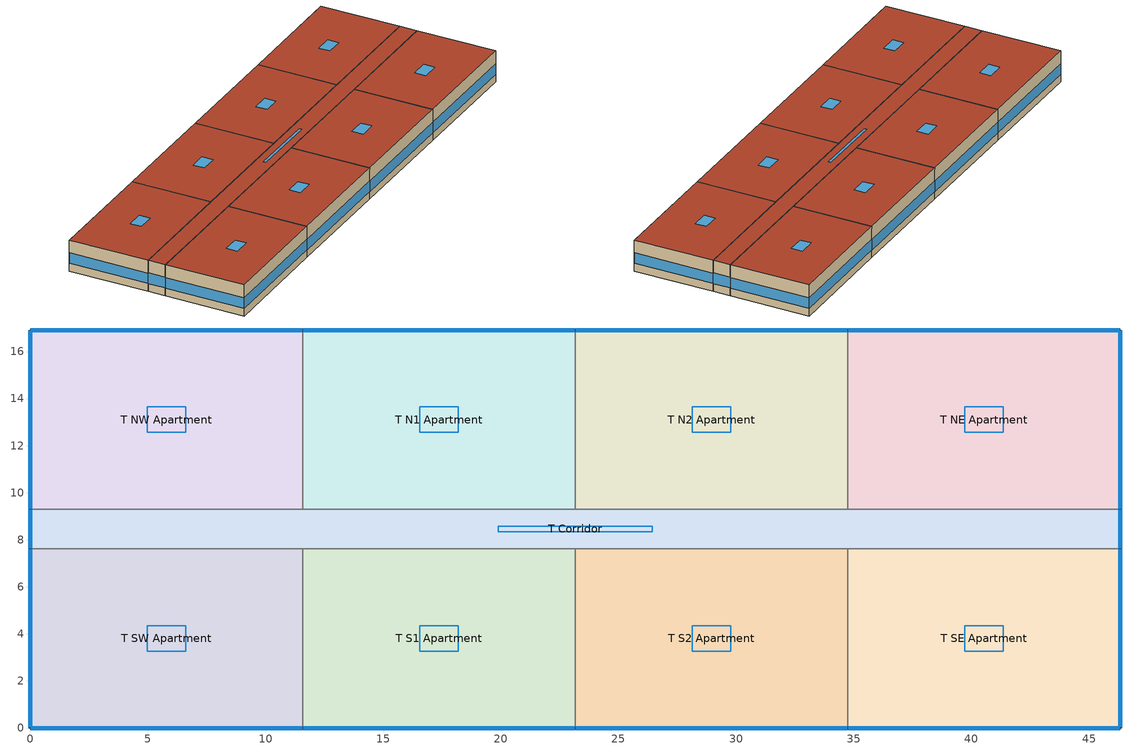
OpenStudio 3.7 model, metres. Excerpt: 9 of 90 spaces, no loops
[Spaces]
T N1 Apartment
 floor to F9 N1 Apartment: 23.16,16.92 23.16,9.3 11.58,9.3 11.58,16.92 z27.43
 wall outside: 23.16,16.92 11.58,16.92 z27.43:30.48
 wall to T NW Apartment: 11.58,16.92 11.58,9.3 z27.43:30.48
 wall to T Corridor: 11.58,9.3 23.16,9.3 z27.43:30.48
 wall to T N2 Apartment: 23.16,9.3 23.16,16.92 z27.43:30.48
 window (BTAP-Ext-FixedWindow:U=0.173 SHGC=0.600): 23.14,16.92 11.61,16.92 z28.19:29.21
 roof outside: 23.16,9.3 23.16,16.92 11.58,16.92 11.58,9.3 z30.48
 skylight (BTAP-Ext-Skylights:U=0.241 SHGC=0.600): 18.19,12.57 18.19,13.64 16.55,13.64 16.55,12.57 z30.48
T N2 Apartment
 floor to F9 N2 Apartment: 34.75,16.92 34.75,9.3 23.16,9.3 23.16,16.92 z27.43
 wall outside: 34.75,16.92 23.16,16.92 z27.43:30.48
 wall to T NE Apartment: 34.75,9.3 34.75,16.92 z27.43:30.48
 wall to T Corridor: 23.16,9.3 34.75,9.3 z27.43:30.48
 window (BTAP-Ext-FixedWindow:U=0.173 SHGC=0.600): 34.72,16.92 23.19,16.92 z28.19:29.21
 roof outside: 34.75,9.3 34.75,16.92 23.16,16.92 23.16,9.3 z30.48
 skylight (BTAP-Ext-Skylights:U=0.241 SHGC=0.600): 29.77,12.57 29.77,13.64 28.14,13.64 28.14,12.57 z30.48
T S2 Apartment
 floor to F9 S2 Apartment: 34.75,7.62 34.75,0 23.16,0 23.16,7.62 z27.43
 wall outside: 23.16,0 34.75,0 z27.43:30.48
 wall to T Corridor: 34.75,7.62 23.16,7.62 z27.43:30.48
 wall to T S1 Apartment: 23.16,7.62 23.16,0 z27.43:30.48
 wall to T SE Apartment: 34.75,0 34.75,7.62 z27.43:30.48
 window (BTAP-Ext-FixedWindow:U=0.173 SHGC=0.600): 23.19,0 34.72,0 z28.19:29.21
 roof outside: 34.75,0 34.75,7.62 23.16,7.62 23.16,0 z30.48
 skylight (BTAP-Ext-Skylights:U=0.241 SHGC=0.600): 29.77,3.27 29.77,4.35 28.14,4.35 28.14,3.27 z30.48
T SW Apartment
 floor to F9 SW Apartment: 11.58,7.62 11.58,0 0,0 0,7.62 z27.43
 wall outside: 0,7.62 0,0 11.58,0 z27.43:30.48
 wall to T Corridor: 11.58,7.62 0,7.62 z27.43:30.48
 wall to T S1 Apartment: 11.58,0 11.58,7.62 z27.43:30.48
 window (BTAP-Ext-FixedWindow:U=0.173 SHGC=0.600): 0.03,0 11.56,0 / 0,7.59 0,0.03 z28.19:29.21
 roof outside: 11.58,0 11.58,7.62 0,7.62 0,0 z30.48
 skylight (BTAP-Ext-Skylights:U=0.241 SHGC=0.600): 6.61,3.27 6.61,4.35 4.97,4.35 4.97,3.27 z30.48
T SE Apartment
 floor to F9 SE Apartment: 46.33,7.62 46.33,0 34.75,0 34.75,7.62 z27.43
 wall outside: 34.75,0 46.33,0 46.33,7.62 z27.43:30.48
 wall to T Corridor: 46.33,7.62 34.75,7.62 z27.43:30.48
 window (BTAP-Ext-FixedWindow:U=0.173 SHGC=0.600): 46.33,0.03 46.33,7.59 / 34.77,0 46.3,0 z28.19:29.21
 roof outside: 46.33,0 46.33,7.62 34.75,7.62 34.75,0 z30.48
 skylight (BTAP-Ext-Skylights:U=0.241 SHGC=0.600): 41.36,3.27 41.36,4.35 39.72,4.35 39.72,3.27 z30.48
T S1 Apartment
 floor to F9 S1 Apartment: 23.16,7.62 23.16,0 11.58,0 11.58,7.62 z27.43
 wall outside: 11.58,0 23.16,0 z27.43:30.48
 wall to T Corridor: 23.16,7.62 11.58,7.62 z27.43:30.48
 window (BTAP-Ext-FixedWindow:U=0.173 SHGC=0.600): 11.61,0 23.14,0 z28.19:29.21
 roof outside: 23.16,0 23.16,7.62 11.58,7.62 11.58,0 z30.48
 skylight (BTAP-Ext-Skylights:U=0.241 SHGC=0.600): 18.19,3.27 18.19,4.35 16.55,4.35 16.55,3.27 z30.48
T Corridor
 floor to F9 Corridor: 46.33,9.3 46.33,7.62 0,7.62 0,9.3 z27.43
 wall outside: 0,9.3 0,7.62 / 46.33,7.62 46.33,9.3 z27.43:30.48
 wall to T NE Apartment: 46.33,9.3 34.75,9.3 z27.43:30.48
 wall to T NW Apartment: 11.58,9.3 0,9.3 z27.43:30.48
 window (BTAP-Ext-FixedWindow:U=0.173 SHGC=0.600): 46.33,7.65 46.33,9.27 / 0,9.27 0,7.65 z28.19:29.24
 roof outside: 46.33,7.62 46.33,9.3 0,9.3 0,7.62 z30.48
 skylight (BTAP-Ext-Skylights:U=0.241 SHGC=0.600): 26.44,8.34 26.44,8.58 19.89,8.58 19.89,8.34 z30.48
T NE Apartment
 floor to F9 NE Apartment: 46.33,16.92 46.33,9.3 34.75,9.3 34.75,16.92 z27.43
 wall outside: 46.33,9.3 46.33,16.92 34.75,16.92 z27.43:30.48
 window (BTAP-Ext-FixedWindow:U=0.173 SHGC=0.600): 46.33,9.32 46.33,16.89 / 46.3,16.92 34.77,16.92 z28.19:29.21
 roof outside: 46.33,9.3 46.33,16.92 34.75,16.92 34.75,9.3 z30.48
 skylight (BTAP-Ext-Skylights:U=0.241 SHGC=0.600): 41.36,12.57 41.36,13.64 39.72,13.64 39.72,12.57 z30.48
T NW Apartment
 floor to F9 NW Apartment: 11.58,16.92 11.58,9.3 0,9.3 0,16.92 z27.43
 wall outside: 11.58,16.92 0,16.92 0,9.3 z27.43:30.48
 window (BTAP-Ext-FixedWindow:U=0.173 SHGC=0.600): 11.56,16.92 0.03,16.92 / 0,16.89 0,9.32 z28.19:29.21
 roof outside: 11.58,9.3 11.58,16.92 0,16.92 0,9.3 z30.48
 skylight (BTAP-Ext-Skylights:U=0.241 SHGC=0.600): 6.61,12.57 6.61,13.64 4.97,13.64 4.97,12.57 z30.48
[Site]
Calgary Intl AP_AB_CAN: Latitude {deg}=51.11; Longitude {deg}=-114.02; Time Zone {hr}=-7; Elevation {m}=1084.1; Terrain=City
[Building]
HighriseApartment: North Axis {deg}=0; Default Construction Set=BTAP-Mass at hdd = 5000.0; Standards Number of Stories=10; Standards Number of Above Ground Stories=10; Standards Template=NECB2020; Standards Building Type=HighriseApartment
[Site:WaterMainsTemperature]
Calculation Method=Correlation; Annual Average Outdoor Air Temperature {C}=4.69167; Maximum Difference In Monthly Average Outdoor Air Temperatures {deltaC}=24.6
[Site:GroundTemperature:BuildingSurface]
19.527, 19.502, 19.536, 19.598, 20.002, 21.64, 22.225, 22.375, 21.449, 20.121, 19.802, 19.633
[ClimateZones]
Climate Zone Institution Name 1=ASHRAE; Climate Zone Document Name 1=ANSI/ASHRAE Standard 169; Climate Zone Document Year 1=2006; Climate Zone Value 1=7
[SizingPeriod:DesignDay] Barometric Pressure {Pa}=88961; Rain Indicator=No; Snow Indicator=No; Day of Month=21; Daylight Saving Time Indicator=No; Humidity Condition Type=Wetbulb; Dry-Bulb Temperature Range Modifier Type=DefaultMultipliers
Name | Maximum Dry-Bulb Temperature {C} | Daily Dry-Bulb Temperature Range {deltaC} | Wind Speed {m/s} | Wind Direction {deg} | Month | Day Type | Wetbulb or DewPoint at Maximum Dry-Bulb {C} | Solar Model Indicator | ASHRAE Clear Sky Optical Depth for Beam Irradiance | ASHRAE Clear Sky Optical Depth for Diffuse Irradiance | Sky Clearness
Calgary Intl AP Ann Clg .4% Condns DB=>MWB | 28.8 | 12.3 | 4.5 | 160 | 7 | SummerDesignDay | 16 | ASHRAETau | 0.34 | 2.419
Calgary Intl AP Ann Clg .4% Condns WB=>MDB | 25.5 | 12.3 | 4.5 | 160 | 7 | SummerDesignDay | 17.8 | ASHRAETau | 0.34 | 2.419
Calgary Intl AP Ann Htg 99.6% Condns DB | -27.7 | 0 | 2.7 | 200 | 1 | WinterDesignDay | -27.7 | ASHRAEClearSky |  |  | 0
[Site:GroundTemperature:Shallow]
-1.6, -5.4, -6.4, -5.5, -0.4, 5.3, 10.8, 14.7, 15.8, 14, 9.5, 4
[Site:GroundTemperature:Deep]
4, 1.3, -0.4, -0.9, 0.1, 2.3, 5.2, 8, 9.9, 10.3, 9.2, 7
[Site:GroundTemperature:FCfactorMethod]
January Ground Temperature {C}=5.5; February Ground Temperature {C}=-2; March Ground Temperature {C}=-7.6; April Ground Temperature {C}=-6.3; May Ground Temperature {C}=-6.6; June Ground Temperature {C}=-0.3; July Ground Temperature {C}=4.9; August Ground Temperature {C}=10.2; September Ground Temperature {C}=13.8; October Ground Temperature {C}=17; November Ground Temperature {C}=16.6; December Ground Temperature {C}=11.1
[Material:NoMass] Roughness=Smooth; Thermal Absorptance=0.9; Solar Absorptance=0.7
Name | Thermal Resistance {m2-K/W} | Visible Absorptance
Typical Carpet Pad; Typical Carpet Pad 1 | 0.21648 | 0.8
Typical Insulation 1 | 6.98591 | 0.7
Typical Insulation 2 | 4.38022 | 0.7
Typical Insulation 3 | 8.26445 | 0.7
Typical Carpet Pad 2 | 1.25503 | 0.8
Typical Carpet Pad 3; Typical Carpet Pad 4 | 3.45515 | 0.8
Typical Insulation 4 | 0.578017 | 0.7
Typical Insulation 5 | 0.578035 | 0.7
[Material]
Name | Roughness | Thickness {m} | Conductivity {W/m-K} | Density {kg/m3} | Specific Heat {J/kg-K} | Thermal Absorptance | Solar Absorptance | Visible Absorptance
G05 25mm wood | MediumSmooth | 0.0254 | 0.15 | 608 | 1630 | 0.9 | 0.5 | 0.5
100mm Normalweight concrete floor 1 | MediumSmooth | 0.1016 | 2.31 | 2322 | 832
G01 13mm gypsum board 1 | Smooth | 0.0127 | 0.16 | 800 | 1090 | 0.9 | 0.7 | 0.5
4 in. Normalweight Concrete Floor 1 | MediumRough | 0.1016 | 2.31 | 2322 | 832 | 0.9 | 0.7 | 0.7
1IN Stucco 1 | Smooth | 0.0253 | 0.6918 | 1858 | 837 | 0.9 | 0.7 | 0.92
8IN CONCRETE HW RefBldg 1 | Rough | 0.2032 | 1.311 | 2240 | 836.8 | 0.9 | 0.7 | 0.7
1/2IN Gypsum 1 | Smooth | 0.0127 | 0.16 | 784.9 | 830 | 0.9 | 0.4 | 0.4
Metal Roof Surface 1; F08 Metal surface 1 | Smooth | 0.0008 | 45.28 | 7824 | 500 | 0.9 | 0.7 | 0.7
6 in. Normalweight Concrete Floor 1; 6 in. Normalweight Concrete Floor 2; 6 in. Normalweight Concrete Floor 3 | MediumRough | 0.1524 | 2.31 | 2322 | 832 | 0.9 | 0.7 | 0.7
[Construction]
BTAP-Int-Partition; BTAP-Int-Door: G05 25mm wood
BTAP-Int-Floor: 100mm Normalweight concrete floor 1, Typical Carpet Pad
BTAP-Int-Wall: G01 13mm gypsum board 1, G01 13mm gypsum board 1
BTAP-Int-Ceiling: Typical Carpet Pad, 100mm Normalweight concrete floor 1
BTAP-Int-Window: SimpleGlazing
BTAP-Ext-Floor-Mass:U-0.138: Typical Insulation 1, 4 in. Normalweight Concrete Floor 1, Typical Carpet Pad 1
BTAP-Ext-Wall-Mass:U-0.215: 1IN Stucco 1, 8IN CONCRETE HW RefBldg 1, Typical Insulation 2, 1/2IN Gypsum 1
BTAP-Ext-Roof-Metal:U-0.121: Metal Roof Surface 1, Typical Insulation 3
BTAP-Grnd-Floor-Mass:U-0.757: 6 in. Normalweight Concrete Floor 1, Typical Carpet Pad 2
BTAP-Grnd-Wall-Mass:U-0.284: 6 in. Normalweight Concrete Floor 2, Typical Carpet Pad 3
BTAP-Grnd-Roof-Mass:U-0.284: 6 in. Normalweight Concrete Floor 3, Typical Carpet Pad 4
BTAP-Ext-FixedWindow:U=0.173 SHGC=0.600; BTAP-Ext-GlassDoors:U=0.173 SHGC=0.600: SimpleGlazing:U=0.173 SHGC=0.600
BTAP-Ext-Door:U-1.73: F08 Metal surface 1, Typical Insulation 4
BTAP-Ext-OverHeadDoor:U-1.73: Typical Insulation 5
BTAP-Ext-Skylights:U=0.241 SHGC=0.600; BTAP-Ext-DaylightDomes:U=0.241 SHGC=0.600; BTAP-Ext-DaylightDiffuser:U=0.241 SHGC=0.600: SimpleGlazing:U=0.241 SHGC=0.600
[DefaultConstructionSet]
BTAP-Mass at hdd = 5000.0: Default Exterior Surface Constructions=BTAP-Mass at hdd = 5000.0; Default Interior Surface Constructions=Default Surface Constructions 2; Default Ground Contact Surface Constructions=BTAP-Mass at hdd = 5000.0 1; Default Exterior SubSurface Constructions=BTAP-Mass at hdd = 5000.0; Default Interior SubSurface Constructions=Default Sub Surface Constructions 2; Interior Partition Construction=BTAP-Int-Partition
[DefaultSurfaceConstructions]
Name | Floor Construction | Wall Construction | Roof Ceiling Construction
Default Surface Constructions 2 | BTAP-Int-Floor | BTAP-Int-Wall | BTAP-Int-Ceiling
BTAP-Mass at hdd = 5000.0 | BTAP-Ext-Floor-Mass:U-0.138 | BTAP-Ext-Wall-Mass:U-0.215 | BTAP-Ext-Roof-Metal:U-0.121
BTAP-Mass at hdd = 5000.0 1 | BTAP-Grnd-Floor-Mass:U-0.757 | BTAP-Grnd-Wall-Mass:U-0.284 | BTAP-Grnd-Roof-Mass:U-0.284
[DefaultSubSurfaceConstructions]
Name | Fixed Window Construction | Operable Window Construction | Door Construction | Glass Door Construction | Overhead Door Construction | Skylight Construction | Tubular Daylight Dome Construction | Tubular Daylight Diffuser Construction
Default Sub Surface Constructions 2 | BTAP-Int-Window | BTAP-Int-Window | BTAP-Int-Door
BTAP-Mass at hdd = 5000.0 | BTAP-Ext-FixedWindow:U=0.173 SHGC=0.600 | BTAP-Ext-FixedWindow:U=0.173 SHGC=0.600 | BTAP-Ext-Door:U-1.73 | BTAP-Ext-GlassDoors:U=0.173 SHGC=0.600 | BTAP-Ext-OverHeadDoor:U-1.73 | BTAP-Ext-Skylights:U=0.241 SHGC=0.600 | BTAP-Ext-DaylightDomes:U=0.241 SHGC=0.600 | BTAP-Ext-DaylightDiffuser:U=0.241 SHGC=0.600
[WindowMaterial:SimpleGlazingSystem] Solar Heat Gain Coefficient=0.6; Visible Transmittance=0.21
Name | U-Factor {W/m2-K}
SimpleGlazing | 2.2
SimpleGlazing:U=0.173 SHGC=0.600 | 1.73
SimpleGlazing:U=0.241 SHGC=0.600 | 2.41
[Space] Building Story=Building Story 10; Part of Total Floor Area=Yes; Volume {m3}=Autocalculate
Name | Space Type | Thermal Zone
T S2 Apartment | Space Function Dwelling units general | DU_BT=Space Function_ST=Dwelling units general_FL=Building Story 10_SCHG 3
T N1 Apartment | Space Function Dwelling units general | DU_BT=Space Function_ST=Dwelling units general_FL=Building Story 10_SCHG 6
T N2 Apartment | Space Function Dwelling units general | DU_BT=Space Function_ST=Dwelling units general_FL=Building Story 10_SCHG 7
T SW Apartment | Space Function Dwelling units general | DU_BT=Space Function_ST=Dwelling units general_FL=Building Story 10_SCHG 5
T S1 Apartment | Space Function Dwelling units general | DU_BT=Space Function_ST=Dwelling units general_FL=Building Story 10_SCHG 2
T SE Apartment | Space Function Dwelling units general | DU_BT=Space Function_ST=Dwelling units general_FL=Building Story 10_SCHG
T NW Apartment | Space Function Dwelling units general | DU_BT=Space Function_ST=Dwelling units general_FL=Building Story 10_SCHG 4
T NE Apartment | Space Function Dwelling units general | DU_BT=Space Function_ST=Dwelling units general_FL=Building Story 10_SCHG 1
T Corridor | Space Function Corridor/Transition area other-sch-G | WILD_ST=Corridor/Transition area other-sch-G_FL=Building Story 10_SCH=G
[BuildingStory]
Building Story 10: Nominal Z Coordinate {m}=27.4307
[SpaceType] Standards Building Type=Space Function
Name | Default Schedule Set | Design Specification Outdoor Air Object | Standards Space Type
Space Function Corridor/Transition area other-sch-G | Space Function Corridor/Transition area other-sch-G Schedule Set | Space Function Corridor/Transition area other-sch-G Ventilation | Corridor/Transition area other-sch-G
Space Function Dwelling units general | Space Function Dwelling units general Schedule Set | Space Function Dwelling units general Ventilation | Dwelling units general
[People:Definition] Number of People Calculation Method=People/Area; Fraction Radiant=0.3
Name | People per Space Floor Area {person/m2}
Space Function Corridor/Transition area other-sch-G People Definition | 0.0100036
Space Function Dwelling units general People Definition | 0.0400145
[People] Work Efficiency Schedule=Work Efficiency Schedule; Clothing Insulation Schedule=Clothing Schedule; Air Velocity Schedule=Air Velocity Schedule; Multiplier=1
Name | People Definition | Space or SpaceType
Space Function Corridor/Transition area other-sch-G People | Space Function Corridor/Transition area other-sch-G People Definition | Space Function Corridor/Transition area other-sch-G
Space Function Dwelling units general People | Space Function Dwelling units general People Definition | Space Function Dwelling units general
[Lights:Definition] Design Level Calculation Method=Watts/Area; Fraction Radiant=0.5; Fraction Visible=0.2
Name | Watts per Space Floor Area {W/m2}
Space Function Corridor/Transition area other-sch-G Lights Definition | 4.4
Space Function Dwelling units general Lights Definition | 5.00182
[Lights] Fraction Replaceable=1
Name | Lights Definition | Space or SpaceType
Space Function Corridor/Transition area other-sch-G Lights | Space Function Corridor/Transition area other-sch-G Lights Definition | Space Function Corridor/Transition area other-sch-G
Space Function Dwelling units general Lights | Space Function Dwelling units general Lights Definition | Space Function Dwelling units general
[DesignSpecification:OutdoorAir] Outdoor Air Method=Sum; Outdoor Air Flow per Floor Area {m3/s-m2}=0.0003048
Name | Outdoor Air Flow per Person {m3/s-person}
Space Function Corridor/Transition area other-sch-G Ventilation
Space Function Dwelling units general Ventilation | 0.00235974
[DefaultScheduleSet] Number of People Schedule=NECB-G-Occupancy; People Activity Level Schedule=NECB-Activity; Lighting Schedule=NECB-G-Lighting; Electric Equipment Schedule=NECB-G-Electric-Equipment; Infiltration Schedule=Always On
Space Function Corridor/Transition area other-sch-G Schedule Set; Space Function Dwelling units general Schedule Set
[ThermostatSetpoint:DualSetpoint] Heating Setpoint Temperature Schedule=NECB-G-Thermostat Setpoint-Heating; Cooling Setpoint Temperature Schedule=NECB-G-Thermostat Setpoint-Cooling
Space Function Dwelling units general Thermostat 165; Space Function Dwelling units general Thermostat 170; Space Function Dwelling units general Thermostat 171; Space Function Dwelling units general Thermostat 212; Space Function Dwelling units general Thermostat 217; Space Function Dwelling units general Thermostat 221; Space Function Dwelling units general Thermostat 229; Space Function Dwelling units general Thermostat 236; Space Function Corridor/Transition area other-sch-G Thermostat 21
[ElectricEquipment:Definition]
Space Function Dwelling units general Elec Equip Definition: Design Level Calculation Method=Watts/Area; Watts per Space Floor Area {W/m2}=5.00182; Fraction Radiant=0.5
[ElectricEquipment]
Space Function Dwelling units general Elec Equip: Electric Equipment Definition=Space Function Dwelling units general Elec Equip Definition; Space or SpaceType=Space Function Dwelling units general
[SpaceInfiltration:DesignFlowRate] Schedule=Always On Discrete; Design Flow Rate Calculation Method=Flow/ExteriorArea; Flow per Exterior Surface Area {m3/s-m2}=0.000345325; Constant Term Coefficient=0; Temperature Term Coefficient=0; Velocity Term Coefficient=0.224; Velocity Squared Term Coefficient=0
Name | Space or SpaceType
T Corridor Infiltration | T Corridor
T N1 Apartment Infiltration | T N1 Apartment
T N2 Apartment Infiltration | T N2 Apartment
T NE Apartment Infiltration | T NE Apartment
T NW Apartment Infiltration | T NW Apartment
T S1 Apartment Infiltration | T S1 Apartment
T S2 Apartment Infiltration | T S2 Apartment
T SE Apartment Infiltration | T SE Apartment
T SW Apartment Infiltration | T SW Apartment
[ThermalZone] Use Ideal Air Loads=No
Name | Thermostat
DU_BT=Space Function_ST=Dwelling units general_FL=Building Story 10_SCHG | Space Function Dwelling units general Thermostat 165
DU_BT=Space Function_ST=Dwelling units general_FL=Building Story 10_SCHG 1 | Space Function Dwelling units general Thermostat 170
DU_BT=Space Function_ST=Dwelling units general_FL=Building Story 10_SCHG 2 | Space Function Dwelling units general Thermostat 171
DU_BT=Space Function_ST=Dwelling units general_FL=Building Story 10_SCHG 3 | Space Function Dwelling units general Thermostat 212
DU_BT=Space Function_ST=Dwelling units general_FL=Building Story 10_SCHG 4 | Space Function Dwelling units general Thermostat 217
DU_BT=Space Function_ST=Dwelling units general_FL=Building Story 10_SCHG 5 | Space Function Dwelling units general Thermostat 221
DU_BT=Space Function_ST=Dwelling units general_FL=Building Story 10_SCHG 6 | Space Function Dwelling units general Thermostat 229
DU_BT=Space Function_ST=Dwelling units general_FL=Building Story 10_SCHG 7 | Space Function Dwelling units general Thermostat 236
WILD_ST=Corridor/Transition area other-sch-G_FL=Building Story 10_SCH=G | Space Function Corridor/Transition area other-sch-G Thermostat 21
[Foundation:Kiva]
Bldg Kiva Foundation: Wall Height Above Grade {m}=0; Wall Depth Below Slab {m}=0
[Foundation:Kiva:Settings]

[Schedule:Ruleset]
Clothing Schedule: Default Day Schedule=Clothing Schedule Default Winter Clothes
Air Velocity Schedule: Default Day Schedule=Air Velocity Schedule Default
Work Efficiency Schedule: Default Day Schedule=Work Efficiency Schedule Default
NECB-G-Occupancy: Default Day Schedule=NECB-G-Occupancy Default
NECB-Activity: Default Day Schedule=NECB-Activity Default; Summer Design Day Schedule=NECB-Activity Summer Design Day; Winter Design Day Schedule=NECB-Activity Winter Design Day
NECB-G-Lighting: Default Day Schedule=NECB-G-Lighting Default
NECB-G-Electric-Equipment: Default Day Schedule=NECB-G-Electric-Equipment Default
Always On: Default Day Schedule=Always On Default
NECB-G-Thermostat Setpoint-Heating: Default Day Schedule=NECB-G-Thermostat Setpoint-Heating Default
NECB-G-Thermostat Setpoint-Cooling: Default Day Schedule=NECB-G-Thermostat Setpoint-Cooling Default
[Schedule:Day]
Clothing Schedule Default Winter Clothes; Always On Default: 24, 0, 1
Clothing Schedule Summer Clothes: 24, 0, 0.5
Air Velocity Schedule Default: 24, 0, 0.2
Work Efficiency Schedule Default: 24, 0, 0
NECB-G-Occupancy Default; NECB-G-Occupancy Default|Wkdy Day: 7, 0, 0.9, 8, 0, 0.7, 9, 0, 0.4, 17, 0, 0.3, 18, 0, 0.5, 24, 0, 0.9
NECB-G-Occupancy Sat Day; NECB-G-Occupancy Sun|Hol Day: 7, 0, 0.9, 8, 0, 0.7, 17, 0, 0.5, 18, 0, 0.7, 24, 0, 0.9
NECB-Activity Default; NECB-Activity Winter Design Day; NECB-Activity Summer Design Day: 24, 0, 130
NECB-G-Lighting Default; NECB-G-Lighting Default|Wkdy Day; NECB-G-Lighting Sat Day; NECB-G-Lighting Sun|Hol Day: 1, 0, 0.3, 6, 0, 0, 7, 0, 0.2, 9, 0, 0.5, 19, 0, 0, 22, 0, 0.9, 23, 0, 0.8, 24, 0, 0.6
NECB-G-Electric-Equipment Default; NECB-G-Electric-Equipment Default|Wkdy Day; NECB-G-Electric-Equipment Sat Day; NECB-G-Electric-Equipment Sun|Hol Day: 1, 0, 0.3, 7, 0, 0.2, 9, 0, 0.8, 16, 0, 0.4, 17, 0, 0.5, 18, 0, 0.2, 20, 0, 0.9, 21, 0, 0.7, 24, 0, 0.5
NECB-G-Thermostat Setpoint-Heating Default; NECB-G-Thermostat Setpoint-Heating Default|Wkdy Day; NECB-G-Thermostat Setpoint-Heating Sat Day; NECB-G-Thermostat Setpoint-Heating Sun|Hol Day: 1, 0, 22, 7, 0, 18, 8, 0, 20, 24, 0, 22
NECB-G-Thermostat Setpoint-Cooling Default; NECB-G-Thermostat Setpoint-Cooling Default|Wkdy Day; NECB-G-Thermostat Setpoint-Cooling Sat Day; NECB-G-Thermostat Setpoint-Cooling Sun|Hol Day: 24, 0, 24
[Schedule:Rule] Date Specification Type=DateRange; Start Day=1
Name | Schedule Ruleset | Rule Order | Day Schedule | Start Month | End Month | End Day | Apply Monday | Apply Tuesday | Apply Wednesday | Apply Thursday | Apply Friday | Apply Saturday | Apply Sunday
Schedule Rule 1 | Clothing Schedule | 0 | Clothing Schedule Summer Clothes | 5 | 9 | 30
Schedule Rule 2 | NECB-G-Occupancy | 2 | NECB-G-Occupancy Default|Wkdy Day | 1 | 12 | 31 | Yes | Yes | Yes | Yes | Yes
Schedule Rule 3 | NECB-G-Occupancy | 1 | NECB-G-Occupancy Sat Day | 1 | 12 | 31 |  |  |  |  |  | Yes
Schedule Rule 4 | NECB-G-Occupancy | 0 | NECB-G-Occupancy Sun|Hol Day | 1 | 12 | 31 |  |  |  |  |  |  | Yes
Schedule Rule 5 | NECB-G-Lighting | 2 | NECB-G-Lighting Default|Wkdy Day | 1 | 12 | 31 | Yes | Yes | Yes | Yes | Yes
Schedule Rule 6 | NECB-G-Lighting | 1 | NECB-G-Lighting Sat Day | 1 | 12 | 31 |  |  |  |  |  | Yes
Schedule Rule 7 | NECB-G-Lighting | 0 | NECB-G-Lighting Sun|Hol Day | 1 | 12 | 31 |  |  |  |  |  |  | Yes
Schedule Rule 8 | NECB-G-Electric-Equipment | 2 | NECB-G-Electric-Equipment Default|Wkdy Day | 1 | 12 | 31 | Yes | Yes | Yes | Yes | Yes
Schedule Rule 9 | NECB-G-Electric-Equipment | 1 | NECB-G-Electric-Equipment Sat Day | 1 | 12 | 31 |  |  |  |  |  | Yes
Schedule Rule 10 | NECB-G-Electric-Equipment | 0 | NECB-G-Electric-Equipment Sun|Hol Day | 1 | 12 | 31 |  |  |  |  |  |  | Yes
Schedule Rule 11 | NECB-G-Thermostat Setpoint-Heating | 2 | NECB-G-Thermostat Setpoint-Heating Default|Wkdy Day | 1 | 12 | 31 | Yes | Yes | Yes | Yes | Yes
Schedule Rule 12 | NECB-G-Thermostat Setpoint-Heating | 1 | NECB-G-Thermostat Setpoint-Heating Sat Day | 1 | 12 | 31 |  |  |  |  |  | Yes
Schedule Rule 13 | NECB-G-Thermostat Setpoint-Heating | 0 | NECB-G-Thermostat Setpoint-Heating Sun|Hol Day | 1 | 12 | 31 |  |  |  |  |  |  | Yes
Schedule Rule 14 | NECB-G-Thermostat Setpoint-Cooling | 2 | NECB-G-Thermostat Setpoint-Cooling Default|Wkdy Day | 1 | 12 | 31 | Yes | Yes | Yes | Yes | Yes
Schedule Rule 15 | NECB-G-Thermostat Setpoint-Cooling | 1 | NECB-G-Thermostat Setpoint-Cooling Sat Day | 1 | 12 | 31 |  |  |  |  |  | Yes
Schedule Rule 16 | NECB-G-Thermostat Setpoint-Cooling | 0 | NECB-G-Thermostat Setpoint-Cooling Sun|Hol Day | 1 | 12 | 31 |  |  |  |  |  |  | Yes
[Schedule:Constant]
Always On Discrete: Value=1
